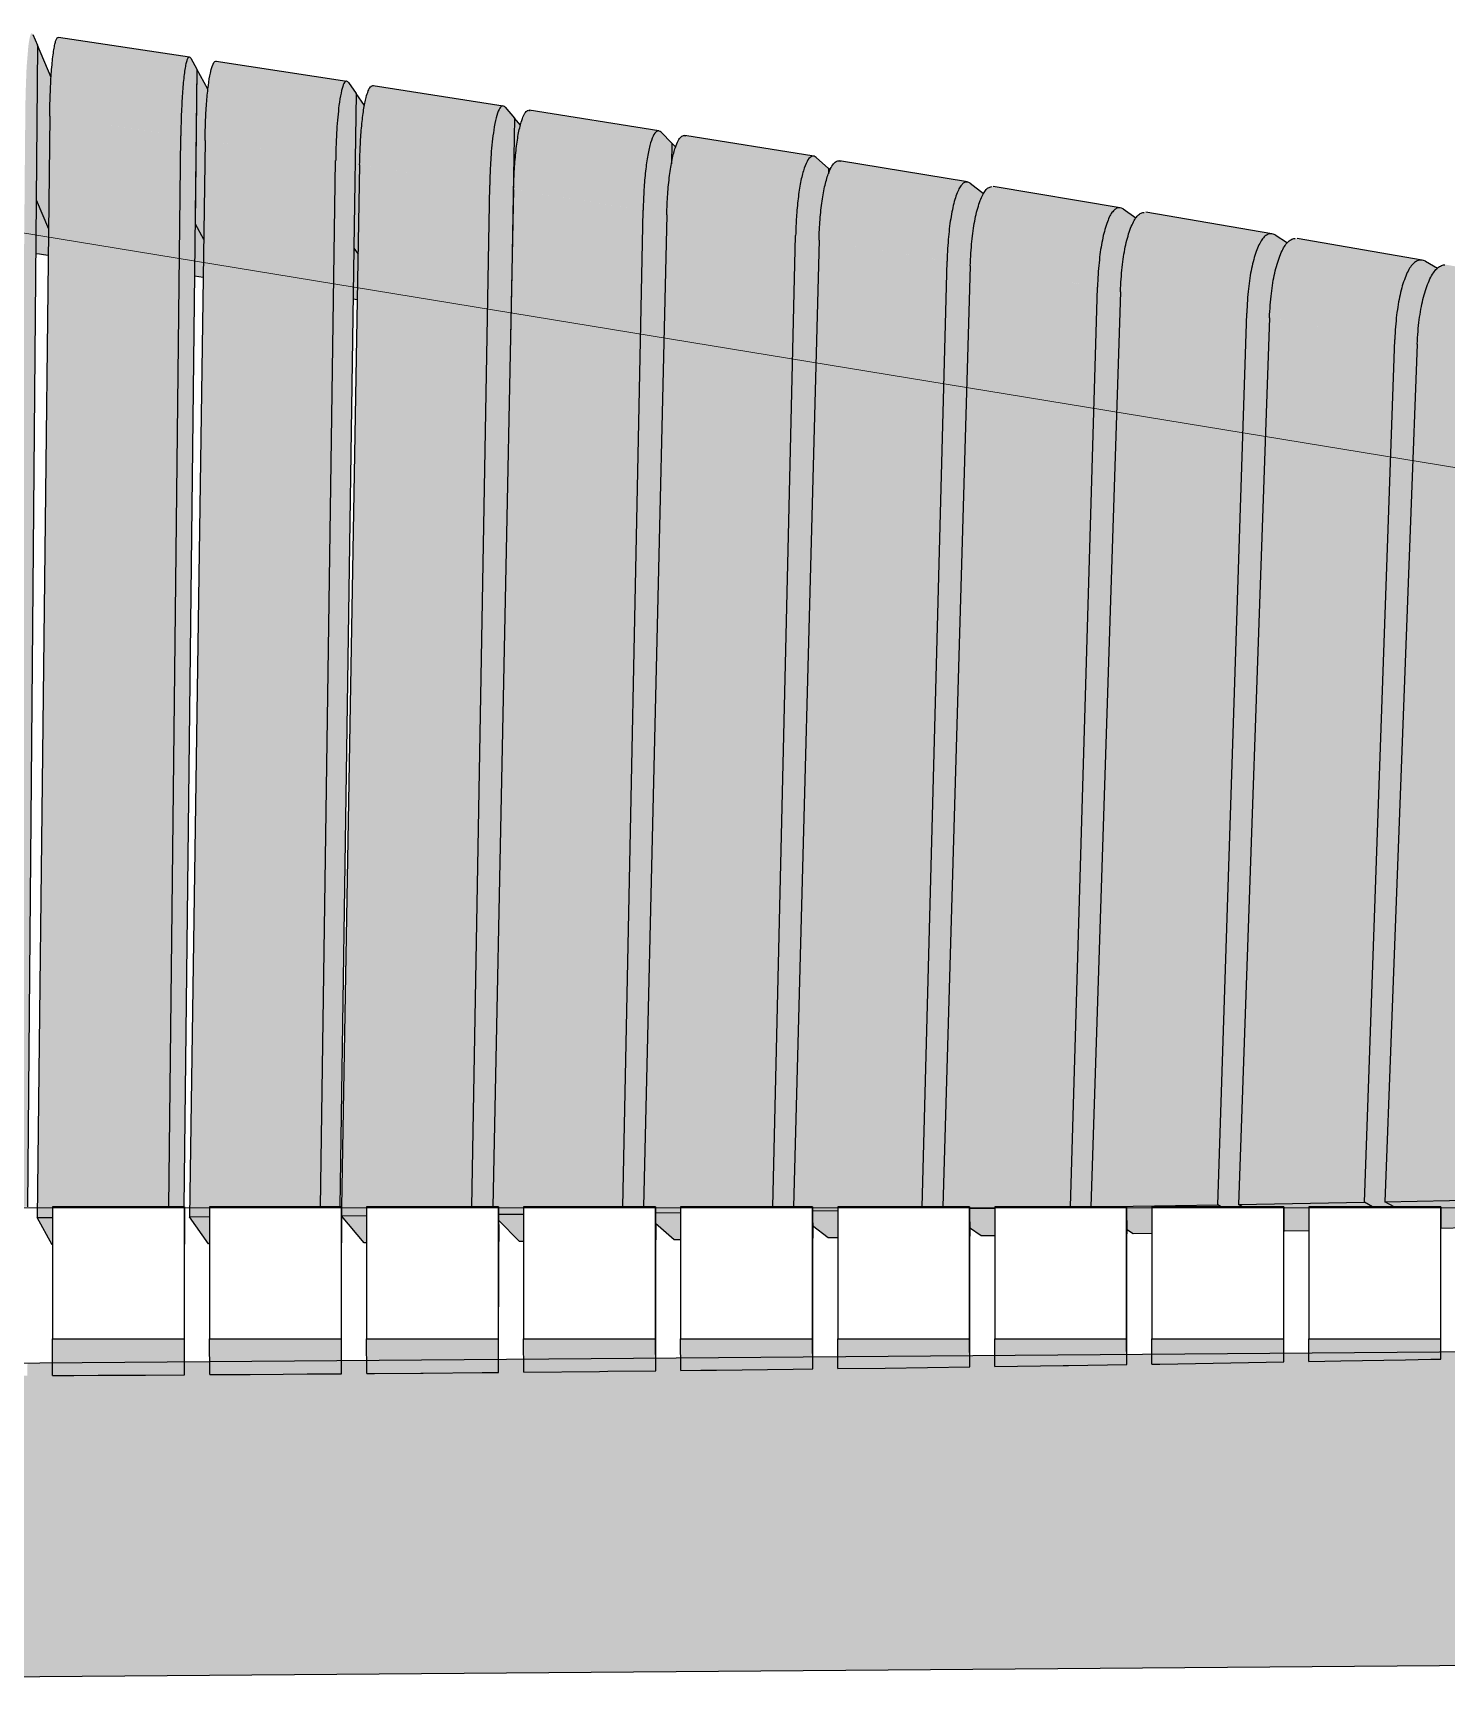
# Model space of a CAD drawing. Header units: metres. Extents: x 313 to 328, y 3 to 1212.
# Drawn here: x 327.509 to 327.958, y 22.203 to 22.728 of the extents above; entities that cross this region are included whole.
import ezdxf

# ---------------------------------------------------------------- set-up
doc = ezdxf.new("R2010")
doc.units = ezdxf.units.M
for name, color, linetype, lineweight in [('A-DETL', 7, 'Continuous', 13), ('A-DETL-GENF', 7, 'Continuous', 9), ('A-GENM', 7, 'Continuous', 35)]:
    doc.layers.add(name, color=color, linetype=linetype, lineweight=lineweight)

# ---------------------------------------------------------------- blocks, each defined once
blk = doc.blocks.new('BR08_SEATING_NORTH 3 - BR08_SEATING_NORTH 3-5676583-DRG-2873241 - ELEVATION SEATING SUPPORT ARRANGEMENT')
at = {"layer": 'A-GENM', "lineweight": 25, "true_color": 0xebe8e4}
for points in [[(319.02923, 22.35136), (319.03248, 22.72383), (319.03086, 22.72747), (319.03062, 22.72773), (319.03024, 22.72721), (319.02989, 22.72585), (319.02955, 22.72362), (319.02899, 22.71678), (319.02866, 22.7079), (319.02849, 22.69271), (319.02562, 22.35394), (319.02922, 22.35394)], [(319.03595, 22.66532), (319.03647, 22.70655), (319.03665, 22.71392), (319.03248, 22.72383), (319.03205, 22.67458), (319.03571, 22.66589)], [(319.07809, 22.69495), (319.07838, 22.705), (319.07897, 22.71287), (319.07952, 22.71678), (319.0798, 22.71824), (319.08026, 22.7196), (319.08076, 22.72012), (319.03903, 22.72639), (319.03853, 22.72587), (319.03794, 22.72383), (319.03764, 22.72227), (319.03723, 22.71915), (319.03665, 22.71127), (319.03636, 22.70122), (319.07712, 22.6951)], [(319.07882, 22.35393), (319.07907, 22.35394), (319.08319, 22.71622), (319.08129, 22.71968), (319.08076, 22.72012), (319.08026, 22.7196), (319.0798, 22.71824), (319.07937, 22.716), (319.07874, 22.71036), (319.07838, 22.705), (319.07809, 22.69494), (319.07428, 22.35394), (319.07791, 22.35394)], [(319.1274, 22.68717), (319.12758, 22.69367), (319.12799, 22.70003), (319.12845, 22.70464), (319.12926, 22.70918), (319.12983, 22.71119), (319.13064, 22.71233), (319.08905, 22.71869), (319.08824, 22.71756), (319.0875, 22.71495), (319.08674, 22.70979), (319.08635, 22.70595), (319.08599, 22.70003), (319.08581, 22.69354), (319.12739, 22.68717)], [(319.08535, 22.66205), (319.0858, 22.69354), (319.0858, 22.69354), (319.08599, 22.70003), (319.08635, 22.70595), (319.08674, 22.70979), (319.08319, 22.71622), (319.08263, 22.66698), (319.08319, 22.66596)], [(319.12875, 22.35393), (319.13388, 22.70848), (319.13146, 22.71193), (319.13064, 22.71233), (319.12983, 22.71119), (319.12908, 22.70848), (319.12845, 22.70464), (319.12794, 22.69959), (319.12756, 22.69271), (319.12739, 22.68683), (319.12258, 22.35393), (319.12858, 22.35393)], [(319.13453, 22.6573), (319.13502, 22.68575), (319.13502, 22.68578), (319.13529, 22.69271), (319.13569, 22.69817), (319.13649, 22.70476), (319.13389, 22.70848), (319.13317, 22.65923), (319.13389, 22.65821)], [(319.17644, 22.67929), (319.17667, 22.68578), (319.17723, 22.69271), (319.17772, 22.69677), (319.17877, 22.70149), (319.1794, 22.70332), (319.18038, 22.70447), (319.13896, 22.71093), (319.13798, 22.70979), (319.13708, 22.70717), (319.13631, 22.70323), (319.13569, 22.69817), (319.13525, 22.69225), (319.13503, 22.68575), (319.17644, 22.67929)], [(319.1774, 22.35393), (319.17744, 22.35393), (319.18345, 22.65157), (319.18431, 22.70062), (319.18138, 22.70407), (319.18038, 22.70447), (319.1794, 22.70332), (319.17848, 22.70062), (319.17772, 22.69677), (319.1771, 22.69171), (319.17666, 22.6855), (319.17645, 22.67929), (319.17644, 22.67907), (319.17075, 22.35393), (319.17644, 22.35393)], [(319.22529, 22.67131), (319.22555, 22.67781), (319.22605, 22.68374), (319.22677, 22.6888), (319.22768, 22.69275), (319.22873, 22.69537), (319.22986, 22.69651), (319.18863, 22.70306), (319.18749, 22.70192), (319.18645, 22.6993), (319.18554, 22.69535), (319.18482, 22.69028), (319.18431, 22.68431), (319.18406, 22.67786), (319.21877, 22.67235)], [(319.0324, 22.3505), (319.03722, 22.35059), (319.03722, 22.35394), (319.07425, 22.35394), (319.07809, 22.69495), (319.03636, 22.70122), (319.03313, 22.41467)], [(319.18351, 22.6513), (319.18405, 22.67786), (319.18432, 22.68439), (319.18482, 22.69028), (319.18554, 22.69535), (319.18624, 22.69838), (319.18432, 22.70062), (319.18345, 22.65137)], [(319.08085, 22.35077), (319.08722, 22.35081), (319.08722, 22.35393), (319.12258, 22.35393), (319.12739, 22.68717), (319.0858, 22.69354), (319.08278, 22.48418)], [(319.22538, 22.35393), (319.22542, 22.35393), (319.23282, 22.66986), (319.23282, 22.66986), (319.23312, 22.67636), (319.23369, 22.68229), (319.2343, 22.68604), (319.2344, 22.69271), (319.23102, 22.69612), (319.22986, 22.69651), (319.22873, 22.69537), (319.22766, 22.69268), (319.22677, 22.6888), (319.22605, 22.68374), (319.22555, 22.67781), (319.22529, 22.6713), (319.21881, 22.35393), (319.22529, 22.35393)], [(319.27383, 22.66323), (319.27383, 22.6633), (319.27413, 22.66973), (319.2747, 22.67566), (319.27553, 22.68073), (319.27657, 22.68468), (319.27777, 22.6873), (319.27907, 22.68845), (319.23806, 22.69508), (319.23676, 22.69393), (319.23556, 22.69131), (319.23444, 22.68687), (319.23369, 22.68229), (319.23312, 22.67636), (319.23282, 22.66986), (319.27383, 22.66323)], [(319.2343, 22.68604), (319.23452, 22.68736), (319.23556, 22.69155), (319.23444, 22.69265), (319.23433, 22.68736)], [(319.12701, 22.66017), (319.12739, 22.68717), (319.12739, 22.68714), (319.127, 22.66017)], [(319.27313, 22.35393), (319.27316, 22.35393), (319.28129, 22.66177), (319.28129, 22.66177), (319.28162, 22.66827), (319.28227, 22.6742), (319.2832, 22.67928), (319.28429, 22.68323), (319.28431, 22.68463), (319.2804, 22.68806), (319.27907, 22.68845), (319.27777, 22.6873), (319.27655, 22.68462), (319.27553, 22.68073), (319.2747, 22.67566), (319.27411, 22.66927), (319.2738, 22.66177), (319.26659, 22.35393), (319.26933, 22.35393)], [(319.32205, 22.65506), (319.32205, 22.65508), (319.3223, 22.66039), (319.32273, 22.66513), (319.32362, 22.67078), (319.32408, 22.67304), (319.32501, 22.67618), (319.32602, 22.67844), (319.32708, 22.67981), (319.32823, 22.68035), (319.28719, 22.68701), (319.28572, 22.68586), (319.28428, 22.68292), (319.2832, 22.67928), (319.28227, 22.6742), (319.28162, 22.66827), (319.28129, 22.66177), (319.31806, 22.65572)], [(319.12923, 22.35112), (319.13722, 22.35119), (319.13722, 22.35393), (319.17075, 22.35393), (319.17644, 22.67929), (319.13502, 22.68575), (319.12922, 22.35393)], [(319.17598, 22.65254), (319.17644, 22.67929), (319.17644, 22.67927), (319.17597, 22.65254)], [(319.17923, 22.35156), (319.18722, 22.35164), (319.18722, 22.35393), (319.21881, 22.35393), (319.22529, 22.67131), (319.18405, 22.67786), (319.17744, 22.35393), (319.17922, 22.35393)], [(319.3141, 22.35393), (319.32066, 22.35393), (319.32967, 22.65796), (319.32993, 22.66106), (319.33038, 22.6648), (319.33087, 22.66795), (319.33169, 22.67157), (319.33272, 22.67472), (319.33367, 22.67663), (319.32945, 22.67991), (319.32823, 22.68035), (319.32708, 22.67981), (319.32602, 22.67844), (319.32501, 22.67618), (319.32408, 22.67304), (319.32317, 22.66827), (319.32273, 22.66513), (319.32219, 22.65796), (319.32205, 22.65506), (319.31754, 22.48418)], [(319.36993, 22.64682), (319.37021, 22.65215), (319.37086, 22.65796), (319.37169, 22.66259), (319.37218, 22.6648), (319.37322, 22.66795), (319.37434, 22.67021), (319.37552, 22.67159), (319.37679, 22.67213), (319.3363, 22.6789), (319.33502, 22.67836), (319.33367, 22.67663), (319.33272, 22.67472), (319.33169, 22.67157), (319.33085, 22.66783), (319.3302, 22.66366), (319.32967, 22.65796), (319.32944, 22.65359), (319.36671, 22.64736)], [(319.03586, 22.65697), (319.03595, 22.66532), (319.03205, 22.67458), (319.0319, 22.65755), (319.03571, 22.65699)], [(319.36789, 22.35393), (319.36787, 22.35394), (319.37744, 22.64857), (319.37756, 22.65067), (319.37808, 22.65541), (319.37881, 22.65964), (319.37972, 22.66333), (319.38085, 22.66648), (319.38208, 22.66893), (319.37815, 22.67169), (319.37679, 22.67213), (319.37552, 22.67159), (319.37434, 22.67021), (319.37318, 22.66783), (319.37218, 22.6648), (319.37134, 22.66106), (319.37069, 22.65689), (319.37021, 22.65215), (319.36993, 22.64682), (319.36134, 22.35393), (319.36787, 22.35393)], [(319.08517, 22.64994), (319.08535, 22.66205), (319.08263, 22.66698), (319.08244, 22.65035), (319.08319, 22.65023)], [(319.22923, 22.35207), (319.23722, 22.35217), (319.23722, 22.35393), (319.26658, 22.35393), (319.27383, 22.66323), (319.23282, 22.66986), (319.22542, 22.35393), (319.22922, 22.35393)], [(319.41745, 22.6385), (319.41776, 22.64383), (319.41828, 22.64857), (319.41899, 22.65275), (319.41992, 22.65649), (319.42105, 22.65964), (319.42228, 22.66191), (319.42358, 22.66329), (319.42497, 22.66383), (319.38477, 22.67067), (319.38338, 22.67013), (319.38193, 22.66845), (319.38085, 22.66648), (319.37972, 22.66333), (319.37879, 22.65958), (319.3779, 22.65381), (319.37756, 22.65067), (319.37725, 22.64533), (319.41462, 22.63898)], [(319.27922, 22.35268), (319.28722, 22.35278), (319.28722, 22.35393), (319.3141, 22.35393), (319.32205, 22.65506), (319.28129, 22.66177), (319.27316, 22.35393), (319.27922, 22.35393)], [(319.46458, 22.63012), (319.46491, 22.63546), (319.46555, 22.64057), (319.46626, 22.64437), (319.46727, 22.64812), (319.4685, 22.65128), (319.46984, 22.65354), (319.47124, 22.65493), (319.47275, 22.65547), (319.43287, 22.66236), (319.43135, 22.66182), (319.42987, 22.66031), (319.42853, 22.65796), (319.42738, 22.65501), (319.42627, 22.65072), (319.4256, 22.64709), (319.42491, 22.64049), (319.4247, 22.63701), (319.46162, 22.63063)], [(319.13427, 22.64287), (319.13453, 22.6573), (319.13317, 22.65921), (319.13293, 22.64308), (319.13389, 22.64293)], [(319.46442, 22.35393), (319.46139, 22.35557), (319.47174, 22.62862), (319.47174, 22.62864), (319.47213, 22.63424), (319.47291, 22.63969), (319.47375, 22.64357), (319.47489, 22.64722), (319.47596, 22.64979), (319.47745, 22.6521), (319.47821, 22.65279), (319.47438, 22.65504), (319.47275, 22.65547), (319.47124, 22.65493), (319.46977, 22.65342), (319.4685, 22.65128), (319.46727, 22.64812), (319.46626, 22.64437), (319.46548, 22.6402), (319.46491, 22.63546), (319.46458, 22.63012), (319.45494, 22.35544), (319.45753, 22.35393), (319.46139, 22.35393)], [(319.32922, 22.35336), (319.33722, 22.35348), (319.33722, 22.35393), (319.36134, 22.35393), (319.36993, 22.64682), (319.32944, 22.65359), (319.32066, 22.35393), (319.32922, 22.35393), (319.32922, 22.35342)], [(319.51128, 22.62168), (319.51164, 22.62702), (319.51226, 22.63176), (319.5131, 22.63594), (319.51419, 22.63969), (319.51551, 22.64285), (319.51701, 22.64516), (319.51848, 22.64651), (319.52011, 22.64705), (319.48056, 22.654), (319.47893, 22.65345), (319.47741, 22.65206), (319.47596, 22.64979), (319.47441, 22.64584), (319.47355, 22.64288), (319.47271, 22.6387), (319.4721, 22.63396), (319.47174, 22.62862), (319.50823, 22.62222)], [(319.36787, 22.35394), (319.4083, 22.35461), (319.41745, 22.6385), (319.37725, 22.64533), (319.37078, 22.44432)], [(319.4148, 22.35472), (319.45494, 22.35545), (319.46458, 22.63012), (319.42469, 22.63701), (319.4169, 22.41467)], [(319.46139, 22.35557), (319.50121, 22.35635), (319.51128, 22.62168), (319.47174, 22.62862), (319.4614, 22.35585)], [(319.47926, 22.34708), (319.48722, 22.34724), (319.48722, 22.35393), (319.50568, 22.35393), (319.50121, 22.35635), (319.4614, 22.35556), (319.46442, 22.35393), (319.47922, 22.35393), (319.47926, 22.34708)], [(319.1365, 22.3425), (319.13722, 22.34251), (319.13722, 22.35119), (319.12923, 22.35103), (319.13423, 22.34516)], [(319.18594, 22.34293), (319.18722, 22.34295), (319.18722, 22.35164), (319.17923, 22.35154), (319.17929, 22.34963), (319.18431, 22.34457)], [(319.23517, 22.34344), (319.23722, 22.34346), (319.23722, 22.35217), (319.22923, 22.35203), (319.22928, 22.34861), (319.23444, 22.34408)], [(319.28417, 22.34402), (319.28722, 22.34406), (319.28722, 22.35278), (319.27922, 22.3526), (319.27928, 22.34782), (319.2827, 22.34516)], [(319.3329, 22.34467), (319.33722, 22.34473), (319.33722, 22.35348), (319.32922, 22.35336), (319.32927, 22.3472), (319.33219, 22.34516)], [(319.38132, 22.34539), (319.38722, 22.34548), (319.38722, 22.35393), (319.40936, 22.35393), (319.4083, 22.35461), (319.37385, 22.35393), (319.37922, 22.35393), (319.37927, 22.34669)], [(319.42943, 22.34618), (319.43722, 22.34632), (319.43722, 22.35393), (319.45753, 22.35393), (319.45494, 22.35544), (319.41481, 22.35472), (319.41616, 22.35393), (319.42922, 22.35393), (319.42936, 22.34622), (319.42943, 22.34618)], [(319.03712, 22.34186), (319.03722, 22.34186), (319.03722, 22.35053), (319.0324, 22.3505), (319.03571, 22.34444)], [(319.08689, 22.34214), (319.08722, 22.34214), (319.08722, 22.35081), (319.08085, 22.35076), (319.08477, 22.34516)], [(319.17922, 22.31186), (319.17928, 22.31186), (319.17922, 22.34286)], [(319.27922, 22.31186), (319.27928, 22.31186), (319.27922, 22.34392)], [(319.03729, 22.30022), (319.07929, 22.30045), (319.07922, 22.31186), (319.03722, 22.31186), (319.03729, 22.30025)], [(319.08729, 22.3005), (319.12929, 22.3008), (319.12922, 22.31186), (319.08722, 22.31186), (319.08729, 22.30056)], [(319.13729, 22.30086), (319.17928, 22.30123), (319.17922, 22.31186), (319.13722, 22.31186), (319.13729, 22.30088)], [(319.18728, 22.30131), (319.22928, 22.30174), (319.22922, 22.31186), (319.18722, 22.31186), (319.18728, 22.30155)], [(319.23728, 22.30182), (319.27928, 22.30232), (319.27922, 22.31186), (319.23722, 22.31186), (319.23728, 22.30189)], [(319.28728, 22.30242), (319.32927, 22.30298), (319.32922, 22.31186), (319.28722, 22.31186), (319.28727, 22.30261)], [(319.33727, 22.30309), (319.37927, 22.30372), (319.37922, 22.31186), (319.33722, 22.31186), (319.33727, 22.30341)], [(319.38727, 22.30385), (319.42926, 22.30454), (319.42922, 22.31186), (319.38722, 22.31186), (319.38727, 22.30389)], [(319.43726, 22.30468), (319.47926, 22.30545), (319.47922, 22.31186), (319.43722, 22.31186), (319.43726, 22.30486)]]:
    blk.add_hatch(color=254, dxfattribs=at).paths.add_polyline_path(points)
h = blk.add_hatch(color=254, dxfattribs=at)
h.paths.add_polyline_path([(319.29248, 22.65993), (319.29248, 22.65993), (319.2918, 22.66004)])
h.paths.add_polyline_path([(319.28428, 22.68292), (319.28437, 22.68323), (319.28485, 22.68416), (319.28432, 22.68462), (319.28429, 22.68323)])
h = blk.add_hatch(color=254, dxfattribs=at)
h.paths.add_polyline_path([(319.41745, 22.6385), (319.41745, 22.6385), (319.41745, 22.6232)])
h.paths.add_polyline_path([(319.41616, 22.35393), (319.4148, 22.35472), (319.42469, 22.63701), (319.42469, 22.63703), (319.42503, 22.64235), (319.4256, 22.64709), (319.42638, 22.65128), (319.42738, 22.65501), (319.42861, 22.65817), (319.43025, 22.66073), (319.4304, 22.66088), (319.42646, 22.6634), (319.42497, 22.66383), (319.42358, 22.66329), (319.42213, 22.66162), (319.42105, 22.65964), (319.41992, 22.65649), (319.41899, 22.65275), (319.41828, 22.64857), (319.41776, 22.64383), (319.41745, 22.6385), (319.4083, 22.35461), (319.40936, 22.35393), (319.4148, 22.35393)])
h = blk.add_hatch(color=254, dxfattribs=at)
h.paths.add_polyline_path([(319.46458, 22.63012), (319.46458, 22.63012), (319.46458, 22.63012), (319.46458, 22.63012)])
h.paths.add_polyline_path([(319.46626, 22.64437), (319.46626, 22.64437), (319.46626, 22.64437)])
at = {"layer": 'A-GENM', "color": 254, "lineweight": 25, "true_color": 0xd4d4d4}
for p, q in [((319.03248, 22.72383), (319.02925, 22.35394)), ((319.03102, 22.72729), (319.03248, 22.72383)), ((319.03248, 22.72383), (319.03205, 22.67458)), ((319.03679, 22.71359), (319.03248, 22.72383)), ((319.03912, 22.72639), (319.08085, 22.72012)), ((319.08129, 22.71968), (319.08319, 22.71622)), ((319.08931, 22.71873), (319.1309, 22.71237)), ((319.08319, 22.71622), (319.07907, 22.35393)), ((319.08319, 22.71622), (319.08263, 22.66698)), ((319.08674, 22.70979), (319.08319, 22.71622)), ((319.13146, 22.71193), (319.13389, 22.70848)), ((319.13389, 22.70848), (319.13317, 22.65923)), ((319.13389, 22.70848), (319.13317, 22.65923)), ((319.13658, 22.70464), (319.13389, 22.70848)), ((319.1393, 22.71097), (319.18072, 22.7045)), ((319.18138, 22.70407), (319.18432, 22.70062)), ((319.23028, 22.69655), (319.18905, 22.7031)), ((319.03636, 22.70122), (319.0324, 22.3505)), ((319.18432, 22.70062), (319.18345, 22.65137)), ((319.18432, 22.70062), (319.18345, 22.65137)), ((319.18624, 22.69838), (319.18432, 22.70062)), ((319.07425, 22.35393), (319.07809, 22.69495)), ((319.0858, 22.69354), (319.08085, 22.35077)), ((319.23102, 22.69612), (319.23444, 22.69268)), ((319.23444, 22.69268), (319.2343, 22.68604)), ((319.23444, 22.69268), (319.2343, 22.68604)), ((319.23563, 22.69147), (319.23444, 22.69268)), ((319.27958, 22.68848), (319.23857, 22.69512)), ((319.12258, 22.35393), (319.12739, 22.68717)), ((319.2804, 22.68806), (319.28431, 22.68462)), ((319.32858, 22.68033), (319.2878, 22.68704)), ((319.13502, 22.68575), (319.12922, 22.35393)), ((319.28431, 22.68462), (319.28427, 22.68291)), ((319.28431, 22.68462), (319.28427, 22.6829)), ((319.28485, 22.68416), (319.28431, 22.68462)), ((319.17075, 22.35393), (319.17644, 22.67929)), ((319.18405, 22.67786), (319.17744, 22.35393)), ((319.32945, 22.67991), (319.33367, 22.67663)), ((319.37721, 22.6721), (319.33672, 22.67888)), ((319.03205, 22.67458), (319.03595, 22.66532)), ((319.21881, 22.35393), (319.22529, 22.67131)), ((319.37815, 22.67169), (319.38219, 22.66886)), ((319.08263, 22.66698), (319.08535, 22.66205)), ((319.23282, 22.66986), (319.22542, 22.35393)), ((319.42548, 22.6638), (319.38528, 22.67064)), ((319.26658, 22.35393), (319.27383, 22.66323)), ((319.28129, 22.66177), (319.27316, 22.35393)), ((319.42646, 22.6634), (319.4304, 22.66088)), ((319.47335, 22.65543), (319.43346, 22.66233)), ((319.0319, 22.65755), (319.03305, 22.65738)), ((319.03305, 22.65738), (319.03438, 22.65719)), ((319.03438, 22.65719), (319.03586, 22.65697)), ((319.13317, 22.65923), (319.12874, 22.35393)), ((319.13317, 22.65923), (319.13453, 22.6573)), ((319.08244, 22.65035), (319.08517, 22.64994)), ((319.18345, 22.65137), (319.18309, 22.63058)), ((319.3141, 22.35393), (319.32205, 22.65506)), ((319.32944, 22.65359), (319.32066, 22.35393)), ((319.47438, 22.65504), (319.47821, 22.65279)), ((319.36134, 22.35393), (319.36993, 22.64682)), ((319.37725, 22.64533), (319.36787, 22.35394)), ((319.13293, 22.64308), (319.13427, 22.64287)), ((319.4083, 22.35461), (319.41745, 22.6385)), ((319.42469, 22.63701), (319.4148, 22.35472)), ((319.45494, 22.35545), (319.46458, 22.63012)), ((319.47174, 22.62862), (319.46139, 22.35557)), ((319.46139, 22.35557), (319.50121, 22.35635)), ((319.07922, 22.35393), (319.07929, 22.34209)), ((319.12922, 22.35393), (319.12929, 22.34244)), ((319.12922, 22.35112), (319.13722, 22.35119)), ((319.13651, 22.3425), (319.12922, 22.35105)), ((319.17922, 22.35393), (319.17929, 22.34287)), ((319.17922, 22.35156), (319.18722, 22.35164)), ((319.22922, 22.35393), (319.22928, 22.34338)), ((319.22922, 22.35207), (319.23722, 22.35217)), ((319.27922, 22.35393), (319.27928, 22.34396)), ((319.27922, 22.35268), (319.28722, 22.35278)), ((319.32922, 22.35393), (319.32927, 22.34462)), ((319.32922, 22.35336), (319.33722, 22.35348)), ((319.36787, 22.35394), (319.4083, 22.35461)), ((319.37922, 22.35393), (319.37927, 22.34536)), ((319.40936, 22.35393), (319.4083, 22.35461)), ((319.4148, 22.35472), (319.45494, 22.35545)), ((319.41615, 22.35393), (319.4148, 22.35472)), ((319.42922, 22.35393), (319.42926, 22.34617)), ((319.45753, 22.35393), (319.45494, 22.35544)), ((319.46442, 22.35393), (319.46139, 22.35557)), ((319.47922, 22.35393), (319.47926, 22.34708)), ((319.0324, 22.3505), (319.03722, 22.35053)), ((319.03712, 22.34186), (319.0324, 22.3505)), ((319.08689, 22.34214), (319.08084, 22.35077)), ((319.08085, 22.35077), (319.08722, 22.35081)), ((319.18594, 22.34293), (319.17922, 22.3497)), ((319.23517, 22.34344), (319.22922, 22.34866)), ((319.28417, 22.34402), (319.27922, 22.34787)), ((319.3329, 22.34467), (319.32922, 22.34724)), ((319.38132, 22.34539), (319.37922, 22.34673)), ((319.42943, 22.34618), (319.42922, 22.34631)), ((319.43722, 22.34632), (319.42943, 22.34618)), ((319.48722, 22.34724), (319.47922, 22.34708)), ((319.07929, 22.30045), (319.07929, 22.34209)), ((319.08722, 22.34214), (319.08689, 22.34214)), ((319.12929, 22.3008), (319.12929, 22.34244)), ((319.13722, 22.3425), (319.1365, 22.3425)), ((319.17928, 22.30123), (319.17929, 22.34287)), ((319.18722, 22.34295), (319.18594, 22.34293)), ((319.22928, 22.30174), (319.22928, 22.34338)), ((319.23722, 22.34346), (319.23517, 22.34344)), ((319.27928, 22.30232), (319.27928, 22.34396)), ((319.28722, 22.34406), (319.28417, 22.34402)), ((319.32927, 22.30298), (319.32927, 22.34462)), ((319.33722, 22.34473), (319.3329, 22.34467)), ((319.37927, 22.30372), (319.37927, 22.34536)), ((319.38722, 22.34549), (319.38132, 22.34539)), ((319.03729, 22.30022), (319.03722, 22.31186)), ((319.07929, 22.30045), (319.07922, 22.31186)), ((319.08729, 22.3005), (319.08722, 22.31186)), ((319.12929, 22.3008), (319.12922, 22.31186)), ((319.13729, 22.30086), (319.13722, 22.31186)), ((319.17928, 22.30123), (319.17922, 22.31186)), ((319.18728, 22.30131), (319.18722, 22.31186)), ((319.22928, 22.30174), (319.22922, 22.31186)), ((319.23728, 22.30182), (319.23722, 22.31186)), ((319.27928, 22.30232), (319.27922, 22.31186)), ((319.28728, 22.30242), (319.28722, 22.31186)), ((319.32927, 22.30298), (319.32922, 22.31186)), ((319.33727, 22.30309), (319.33722, 22.31186)), ((319.37927, 22.30372), (319.37922, 22.31186)), ((319.38727, 22.30385), (319.38722, 22.31186)), ((319.42926, 22.30454), (319.42922, 22.31186)), ((319.43726, 22.30468), (319.43722, 22.31186)), ((319.47926, 22.30545), (319.47922, 22.31186)), ((319.36069, 22.30344), (319.37927, 22.30372)), ((319.38727, 22.30385), (319.38974, 22.30389)), ((319.38974, 22.30389), (319.39557, 22.30398)), ((319.39557, 22.30398), (319.42926, 22.30454)), ((319.43726, 22.30468), (319.44738, 22.30486)), ((319.44738, 22.30486), (319.46796, 22.30524)), ((319.46796, 22.30524), (319.47605, 22.30539)), ((319.47605, 22.30539), (319.47926, 22.30545)), ((319.03729, 22.30022), (319.04403, 22.30025)), ((319.04403, 22.30025), (319.05174, 22.30029)), ((319.05174, 22.30029), (319.06328, 22.30035)), ((319.06328, 22.30035), (319.06688, 22.30037)), ((319.06688, 22.30037), (319.07929, 22.30045)), ((319.08729, 22.3005), (319.09619, 22.30056)), ((319.09619, 22.30056), (319.10017, 22.30059)), ((319.10017, 22.30059), (319.11064, 22.30066)), ((319.11064, 22.30066), (319.11836, 22.30072)), ((319.11836, 22.30072), (319.12514, 22.30077)), ((319.12514, 22.30077), (319.12929, 22.3008)), ((319.13729, 22.30086), (319.13978, 22.30088)), ((319.13978, 22.30088), (319.15456, 22.30101)), ((319.15456, 22.30101), (319.15529, 22.30101)), ((319.15529, 22.30101), (319.17399, 22.30118)), ((319.17399, 22.30118), (319.17928, 22.30123)), ((319.18728, 22.30131), (319.21143, 22.30155)), ((319.21143, 22.30155), (319.21406, 22.30157)), ((319.21406, 22.30157), (319.22928, 22.30174)), ((319.23728, 22.30182), (319.24363, 22.30189)), ((319.24363, 22.30189), (319.24863, 22.30195)), ((319.24863, 22.30195), (319.27305, 22.30224)), ((319.27305, 22.30224), (319.27928, 22.30232)), ((319.28728, 22.30242), (319.30233, 22.30261)), ((319.30233, 22.30261), (319.32927, 22.30298)), ((319.33727, 22.30309), (319.35904, 22.30341)), ((319.35904, 22.30341), (319.36069, 22.30344))]:
    blk.add_line(p, q, dxfattribs=at)
at = {"layer": 'A-GENM', "color": 7, "lineweight": 25, "true_color": 0xefefef}
for p, q in [((319.03722, 22.35394), (319.03722, 22.31186)), ((319.07922, 22.35393), (319.03722, 22.35394)), ((319.07922, 22.31186), (319.07922, 22.35393)), ((319.08722, 22.35393), (319.08722, 22.31186)), ((319.12922, 22.35393), (319.08722, 22.35393)), ((319.12922, 22.31186), (319.12922, 22.35393)), ((319.13722, 22.35393), (319.13722, 22.31186)), ((319.17922, 22.35393), (319.13722, 22.35393)), ((319.17922, 22.31186), (319.17922, 22.35393)), ((319.18722, 22.35393), (319.18722, 22.31186)), ((319.22922, 22.35393), (319.18722, 22.35393)), ((319.22922, 22.31186), (319.22922, 22.35393)), ((319.23722, 22.35393), (319.23722, 22.31186)), ((319.27922, 22.35393), (319.23722, 22.35393)), ((319.27922, 22.31186), (319.27922, 22.35393)), ((319.28722, 22.35393), (319.28722, 22.31186)), ((319.32922, 22.35393), (319.28722, 22.35393)), ((319.32922, 22.31186), (319.32922, 22.35393)), ((319.33722, 22.35393), (319.33722, 22.31186)), ((319.37922, 22.35393), (319.33722, 22.35393)), ((319.37922, 22.31186), (319.37922, 22.35393)), ((319.38722, 22.35393), (319.38722, 22.31186)), ((319.42922, 22.35393), (319.38722, 22.35393)), ((319.42922, 22.31186), (319.42922, 22.35393)), ((319.43722, 22.35393), (319.43722, 22.31186)), ((319.47922, 22.35393), (319.43722, 22.35393)), ((319.47922, 22.31186), (319.47922, 22.35393)), ((319.03722, 22.31186), (319.07922, 22.31186)), ((319.08722, 22.31186), (319.12922, 22.31186)), ((319.13722, 22.31186), (319.17922, 22.31186)), ((319.18722, 22.31186), (319.22922, 22.31186)), ((319.23722, 22.31186), (319.27922, 22.31186)), ((319.28722, 22.31186), (319.32922, 22.31186)), ((319.33722, 22.31186), (319.37922, 22.31186)), ((319.38722, 22.31186), (319.42922, 22.31186)), ((319.43722, 22.31186), (319.47922, 22.31186))]:
    blk.add_line(p, q, dxfattribs=at)
at = {"layer": 'A-GENM', "color": 254, "lineweight": 25, "true_color": 0xd4d4d4}
for points, knots in [([(319.03636, 22.70122), (319.0364, 22.70402), (319.0365, 22.70788), (319.03671, 22.71241), (319.0369, 22.71546), (319.03714, 22.71828), (319.03743, 22.72083), (319.03774, 22.72298), (319.03807, 22.7246), (319.03841, 22.72566), (319.03873, 22.7262), (319.03894, 22.72631), (319.03903, 22.72632)], [0, 0, 0, 0, 0.1666667, 0.25, 0.3333333, 0.4166667, 0.5, 0.5833333, 0.6666667, 0.75, 0.8333333, 0.8888889, 0.8888889, 0.8888889, 0.8888889]), ([(319.08129, 22.71968), (319.08101, 22.72008), (319.08062, 22.72019), (319.08014, 22.71939), (319.0798, 22.71833), (319.07947, 22.71671), (319.07916, 22.71456), (319.07887, 22.712), (319.07863, 22.70919), (319.07844, 22.70614), (319.07823, 22.70161), (319.07813, 22.69774), (319.07809, 22.69495)], [0, 0, 0, 0, 0.166667, 0.25, 0.333333, 0.416667, 0.5, 0.583333, 0.666667, 0.75, 0.833333, 1, 1, 1, 1]), ([(319.08581, 22.69354), (319.08584, 22.6958), (319.08596, 22.70011), (319.08632, 22.7061), (319.08684, 22.7112), (319.08759, 22.71584), (319.08843, 22.71831), (319.08911, 22.71879), (319.08938, 22.71872), (319.08944, 22.7187)], [0, 0, 0, 0, 0.1428571, 0.2857143, 0.4285714, 0.5714286, 0.7857143, 0.8928571, 0.9251381, 0.9251381, 0.9251381, 0.9251381]), ([(319.13146, 22.71193), (319.13118, 22.71232), (319.13064, 22.71259), (319.12982, 22.71144), (319.12908, 22.7088), (319.12832, 22.70417), (319.1278, 22.69833), (319.1275, 22.69214), (319.12742, 22.68887), (319.1274, 22.68717)], [0, 0, 0, 0, 0.142857, 0.285714, 0.428571, 0.571429, 0.785714, 0.892857, 1, 1, 1, 1]), ([(319.13503, 22.68575), (319.13507, 22.68801), (319.13522, 22.69232), (319.13565, 22.69832), (319.13628, 22.70342), (319.1372, 22.70806), (319.13821, 22.71054), (319.13905, 22.71103), (319.13939, 22.71095), (319.13948, 22.71091)], [0, 0, 0, 0, 0.1428571, 0.2857143, 0.4285714, 0.5714286, 0.7857143, 0.8928571, 0.9318806, 0.9318806, 0.9318806, 0.9318806]), ([(319.18138, 22.70407), (319.18104, 22.70446), (319.18037, 22.70472), (319.17939, 22.70357), (319.17848, 22.70093), (319.17757, 22.6963), (319.17693, 22.69045), (319.17657, 22.68426), (319.17648, 22.68098), (319.17644, 22.67929)], [0, 0, 0, 0, 0.142857, 0.285714, 0.428571, 0.571429, 0.785714, 0.892857, 1, 1, 1, 1]), ([(319.18405, 22.67786), (319.1841, 22.68012), (319.18428, 22.68444), (319.18478, 22.69043), (319.18551, 22.69554), (319.18658, 22.70019), (319.18776, 22.70268), (319.18875, 22.70317), (319.18916, 22.70308), (319.18929, 22.70302)], [0, 0, 0, 0, 0.1428571, 0.2857143, 0.4285714, 0.5714286, 0.7857143, 0.8928571, 0.9387379, 0.9387379, 0.9387379, 0.9387379]), ([(319.23282, 22.66986), (319.23287, 22.67212), (319.23307, 22.67644), (319.23365, 22.68244), (319.23448, 22.68755), (319.2357, 22.6922), (319.23706, 22.6947), (319.23822, 22.6952), (319.23872, 22.69509), (319.23889, 22.69502)], [0, 0, 0, 0, 0.1428571, 0.2857143, 0.4285714, 0.5714286, 0.7857143, 0.8928571, 0.9465382, 0.9465382, 0.9465382, 0.9465382]), ([(319.28128, 22.66177), (319.28134, 22.66403), (319.28157, 22.66835), (319.28222, 22.67435), (319.28316, 22.67946), (319.28454, 22.68412), (319.28607, 22.68662), (319.2874, 22.68714), (319.28799, 22.68701), (319.28821, 22.68691)], [0, 0, 0, 0, 0.1428571, 0.2857143, 0.4285714, 0.5714286, 0.7857143, 0.8928571, 0.9544015, 0.9544015, 0.9544015, 0.9544015]), ([(319.22605, 22.68373), (319.22595, 22.68281), (319.22576, 22.68089), (319.22561, 22.67886), (319.22555, 22.67782)], [0.7142857, 0.7142857, 0.7142857, 0.7142857, 0.7857143, 0.8571426, 0.8571426, 0.8571426, 0.8571426]), ([(319.22555, 22.67782), (319.22552, 22.6773), (319.2254, 22.67519), (319.22532, 22.67301), (319.22529, 22.67131)], [0.8571429, 0.8571429, 0.8571429, 0.8571429, 0.8928571, 1, 1, 1, 1]), ([(319.32945, 22.67991), (319.32882, 22.68031), (319.32792, 22.68042), (319.3268, 22.6796), (319.32628, 22.67889), (319.32602, 22.67844)], [0, 0, 0, 0, 0.1666667, 0.25, 0.3333333, 0.3333333, 0.3333333, 0.3333333]), ([(319.32944, 22.65359), (319.32954, 22.65639), (319.32979, 22.66026), (319.33033, 22.6648), (319.33083, 22.66787), (319.33145, 22.6707), (319.33218, 22.67327), (319.333, 22.67544), (319.33384, 22.67707), (319.33471, 22.67815), (319.33554, 22.67869), (319.33608, 22.67881), (319.3363, 22.67882)], [0, 0, 0, 0, 0.1666667, 0.25, 0.3333333, 0.4166667, 0.5, 0.5833333, 0.6666667, 0.75, 0.8333333, 0.8888889, 0.8888889, 0.8888889, 0.8888889]), ([(319.2747, 22.67566), (319.27459, 22.67473), (319.27437, 22.67281), (319.2742, 22.67078), (319.27413, 22.66974)], [0.7142857, 0.7142857, 0.7142857, 0.7142857, 0.7857143, 0.8571404, 0.8571404, 0.8571404, 0.8571404]), ([(319.37815, 22.67169), (319.37745, 22.67208), (319.37644, 22.67219), (319.37521, 22.67137), (319.37463, 22.67066), (319.37434, 22.67021)], [0, 0, 0, 0, 0.1666667, 0.25, 0.3333333, 0.3333333, 0.3333333, 0.3333333]), ([(319.27413, 22.66974), (319.27409, 22.66922), (319.27396, 22.66711), (319.27387, 22.66493), (319.27383, 22.66323)], [0.8571429, 0.8571429, 0.8571429, 0.8571429, 0.8928571, 1, 1, 1, 1]), ([(319.32332, 22.6693), (319.32315, 22.66832), (319.32285, 22.66627), (319.32237, 22.66174), (319.32214, 22.65786), (319.32205, 22.65506)], [0.6666667, 0.6666667, 0.6666667, 0.6666667, 0.75, 0.8333333, 1, 1, 1, 1]), ([(319.37725, 22.64533), (319.37736, 22.64813), (319.37764, 22.65201), (319.37823, 22.65655), (319.37877, 22.65962), (319.37945, 22.66245), (319.38026, 22.66502), (319.38115, 22.6672), (319.38208, 22.66883), (319.38304, 22.66991), (319.38394, 22.67046), (319.38453, 22.67058), (319.38477, 22.67059)], [0, 0, 0, 0, 0.1666667, 0.25, 0.3333333, 0.4166667, 0.5, 0.5833333, 0.6666667, 0.75, 0.8333333, 0.8888889, 0.8888889, 0.8888889, 0.8888889]), ([(319.37134, 22.66106), (319.37115, 22.66008), (319.37082, 22.65803), (319.37029, 22.65349), (319.37003, 22.64961), (319.36993, 22.64682)], [0.6666667, 0.6666667, 0.6666667, 0.6666667, 0.75, 0.8333333, 1, 1, 1, 1]), ([(319.42646, 22.6634), (319.42569, 22.66379), (319.42459, 22.6639), (319.42324, 22.66307), (319.4226, 22.66236), (319.42228, 22.6619)], [0, 0, 0, 0, 0.1666667, 0.25, 0.3333333, 0.3333333, 0.3333333, 0.3333333]), ([(319.42469, 22.63701), (319.42482, 22.63981), (319.42512, 22.64369), (319.42576, 22.64823), (319.42635, 22.6513), (319.42709, 22.65414), (319.42797, 22.65671), (319.42894, 22.65889), (319.42994, 22.66053), (319.43098, 22.6616), (319.43197, 22.66215), (319.43261, 22.66227), (319.43287, 22.66229)], [0, 0, 0, 0, 0.1666667, 0.25, 0.3333333, 0.4166667, 0.5, 0.5833333, 0.6666667, 0.75, 0.8333333, 0.8888889, 0.8888889, 0.8888889, 0.8888889]), ([(319.47438, 22.65504), (319.47354, 22.65543), (319.47234, 22.65553), (319.47087, 22.65471), (319.47018, 22.65399), (319.46984, 22.65354)], [0, 0, 0, 0, 0.1666667, 0.25, 0.3333333, 0.3333333, 0.3333333, 0.3333333]), ([(319.41899, 22.65275), (319.41879, 22.65176), (319.41843, 22.64972), (319.41784, 22.64518), (319.41756, 22.6413), (319.41745, 22.6385)], [0.6666667, 0.6666667, 0.6666667, 0.6666667, 0.75, 0.8333333, 1, 1, 1, 1]), ([(319.47174, 22.62862), (319.47187, 22.63142), (319.47219, 22.6353), (319.47289, 22.63985), (319.47352, 22.64292), (319.47432, 22.64576), (319.47527, 22.64833), (319.47632, 22.65051), (319.47741, 22.65215), (319.47853, 22.65323), (319.47959, 22.65378), (319.48028, 22.6539), (319.48057, 22.65392)], [0, 0, 0, 0, 0.1666667, 0.25, 0.3333333, 0.4166667, 0.5, 0.5833333, 0.6666667, 0.75, 0.8333333, 0.8888889, 0.8888889, 0.8888889, 0.8888889]), ([(319.46626, 22.64437), (319.46604, 22.64339), (319.46564, 22.64134), (319.465, 22.6368), (319.4647, 22.63292), (319.46458, 22.63012)], [0.6666667, 0.6666667, 0.6666667, 0.6666667, 0.75, 0.8333333, 1, 1, 1, 1])]:
    blk.add_open_spline(points, degree=3, knots=knots, dxfattribs=at)
for points in [[(319.22768, 22.69275), (319.22735, 22.69164), (319.22705, 22.69032), (319.22677, 22.6888)], [(319.22873, 22.69537), (319.22836, 22.69473), (319.22801, 22.69385), (319.22768, 22.69275)], [(319.22986, 22.69651), (319.22948, 22.69638), (319.22909, 22.696), (319.22873, 22.69537)], [(319.23102, 22.69612), (319.23063, 22.6965), (319.23024, 22.69664), (319.22986, 22.69651)], [(319.22677, 22.6888), (319.2265, 22.68728), (319.22626, 22.68558), (319.22605, 22.68373)], [(319.27777, 22.6873), (319.27735, 22.68667), (319.27695, 22.68579), (319.27657, 22.68468)], [(319.27907, 22.68845), (319.27863, 22.68833), (319.27819, 22.68794), (319.27777, 22.6873)], [(319.2804, 22.68806), (319.27995, 22.68845), (319.27951, 22.68858), (319.27907, 22.68845)], [(319.27657, 22.68468), (319.27619, 22.68358), (319.27584, 22.68225), (319.27553, 22.68073)], [(319.27553, 22.68073), (319.27522, 22.67921), (319.27494, 22.67751), (319.2747, 22.67566)], [(319.32602, 22.67844), (319.32576, 22.67799), (319.32526, 22.6769), (319.32452, 22.67473), (319.32386, 22.67216), (319.32349, 22.67028), (319.32332, 22.6693)], [(319.37434, 22.67021), (319.37405, 22.66975), (319.37349, 22.66867), (319.37268, 22.6665), (319.37194, 22.66393), (319.37153, 22.66204), (319.37134, 22.66106)], [(319.42228, 22.6619), (319.42197, 22.66145), (319.42135, 22.66036), (319.42046, 22.65819), (319.41965, 22.65562), (319.4192, 22.65373), (319.41899, 22.65275)], [(319.46984, 22.65354), (319.46949, 22.65309), (319.46882, 22.652), (319.46785, 22.64982), (319.46697, 22.64725), (319.46648, 22.64536), (319.46626, 22.64437)]]:
    blk.add_open_spline(points, degree=3, dxfattribs=at)
blk = doc.blocks.new('T2DPAA-T2D-C3S-DU-M3D-100304_rvt-2-DRG-2873241 - ELEVATION SEATING SUPPORT ARRANGEMENT')
at = {"layer": 'A-GENM', "color": 254, "lineweight": 25, "true_color": 0xd4d4d4}
blk.add_blockref('BR08_SEATING_NORTH 3 - BR08_SEATING_NORTH 3-5676583-DRG-2873241 - ELEVATION SEATING SUPPORT ARRANGEMENT', (0, 0), dxfattribs=at)

msp = doc.modelspace()

# ---------------------------------------------------------------- hatches: boundary and pattern name
at = {"layer": 'A-DETL-GENF', "true_color": 0xffffff}
msp.add_hatch(color=7, dxfattribs=at).paths.add_polyline_path([(327.34559, 22.20294), (328.16652, 22.20944), (328.16091, 22.21098), (328.15581, 22.21378), (328.15151, 22.21769), (328.14823, 22.22251), (328.14618, 22.22795), (328.14545, 22.23372), (328.14513, 22.28686), (328.1449, 22.29306), (328.14622, 22.29913), (328.14902, 22.30467), (328.15297, 22.30934), (328.12226, 22.30906), (328.11479, 22.3089), (328.11477, 22.30904), (328.10679, 22.30888), (328.10677, 22.30868), (328.0648, 22.30772), (328.06477, 22.30864), (328.0568, 22.30858), (328.05677, 22.30751), (328.01481, 22.30664), (328.01477, 22.30824), (328.00681, 22.30818), (328.00677, 22.30644), (327.96481, 22.3056), (327.96477, 22.30785), (327.95682, 22.30778), (327.95677, 22.30545), (327.91482, 22.30468), (327.91477, 22.30745), (327.90682, 22.30739), (327.90677, 22.30454), (327.86483, 22.30389), (327.86477, 22.30706), (327.85683, 22.30699), (327.85677, 22.30372), (327.81483, 22.30309), (327.81477, 22.30666), (327.80683, 22.3066), (327.80677, 22.30298), (327.76483, 22.30242), (327.76477, 22.30626), (327.75684, 22.3062), (327.75677, 22.30232), (327.71484, 22.30189), (327.71477, 22.30587), (327.70684, 22.3058), (327.70677, 22.30173), (327.66484, 22.30136), (327.66477, 22.30547), (327.65684, 22.30541), (327.65677, 22.30123), (327.61484, 22.30088), (327.61477, 22.30508), (327.60684, 22.30501), (327.60677, 22.3008), (327.56485, 22.30059), (327.56477, 22.30468), (327.55685, 22.30462), (327.55677, 22.30045), (327.51485, 22.30029), (327.51477, 22.30428), (327.50685, 22.30422), (327.50677, 22.30018), (327.46485, 22.30007), (327.46477, 22.30389), (327.45685, 22.30382), (327.45677, 22.29997), (327.41485, 22.29992), (327.41477, 22.30349), (327.40685, 22.30343), (327.40677, 22.29984), (327.36485, 22.29981), (327.36477, 22.3031), (327.35685, 22.30303), (327.35677, 22.29978), (327.36021, 22.29638), (327.36311, 22.29185), (327.36492, 22.28678), (327.36556, 22.28144), (327.36602, 22.22381), (327.36429, 22.21769), (327.36124, 22.21241), (327.35688, 22.20796), (327.35155, 22.20473)])

# ---------------------------------------------------------------- linework, layer by layer
at = {"layer": 'A-DETL', "lineweight": 18}
for p, q in [((328.18968, 22.552), (327.3167, 22.69491)), ((328.18968, 22.35367), (327.3167, 22.35367))]:
    msp.add_line(p, q, dxfattribs=at)
at = {"layer": 'A-DETL', "lineweight": 25}
for p, q in [((327.35182, 22.30299), (328.1531, 22.30934)), ((328.16652, 22.20944), (327.34559, 22.20294))]:
    msp.add_line(p, q, dxfattribs=at)

# ---------------------------------------------------------------- block references
at = {"lineweight": 5}
msp.add_blockref('T2DPAA-T2D-C3S-DU-M3D-100304_rvt-2-DRG-2873241 - ELEVATION SEATING SUPPORT ARRANGEMENT', (8.47756, 0), dxfattribs=at)

doc.saveas('drawing.dxf')
